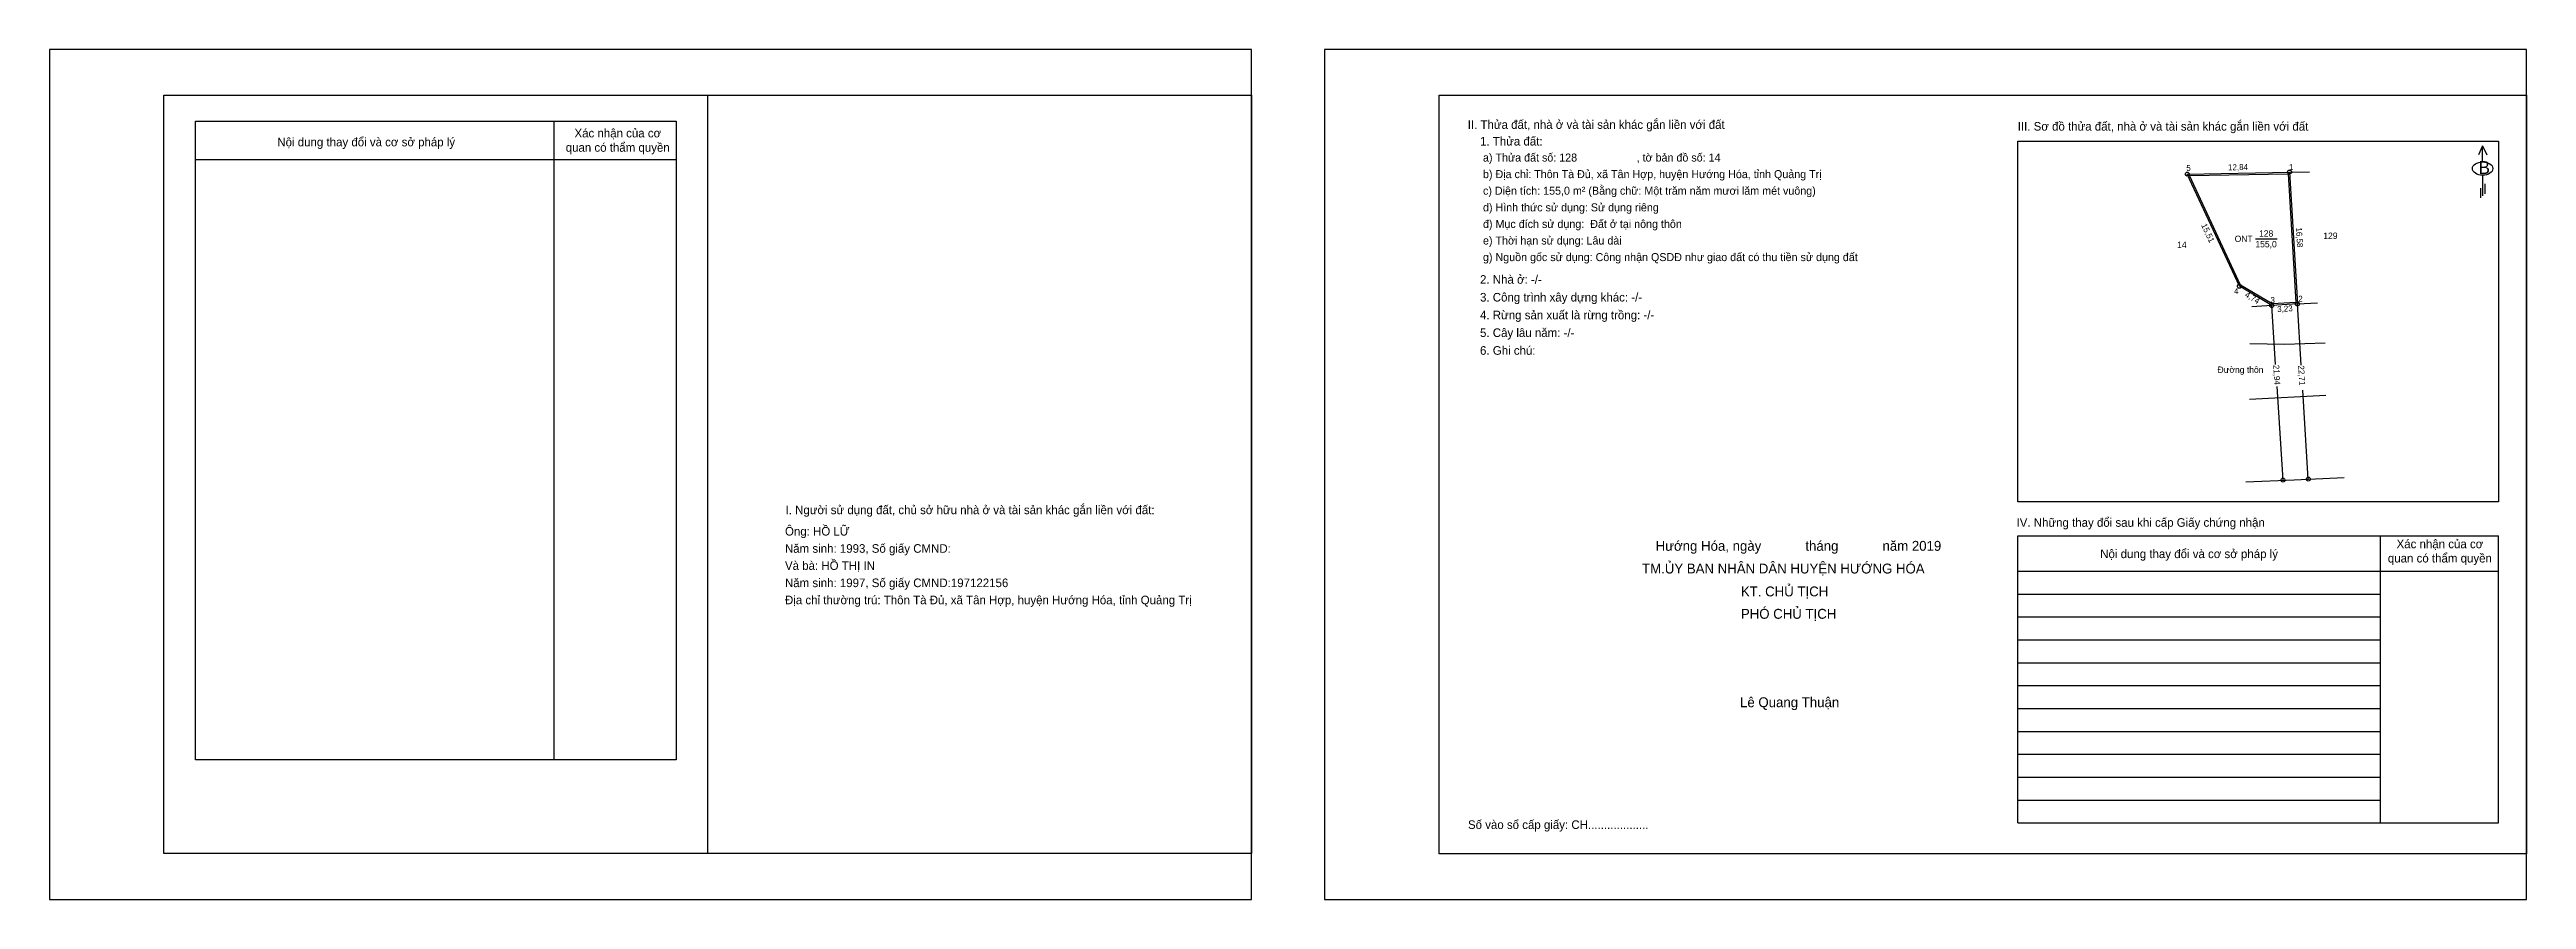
# Model space of a CAD drawing. Extents: x 553499 to 553810, y 1840373 to 1840480.
import ezdxf

# ---------------------------------------------------------------- set-up
doc = ezdxf.new("R2010")
doc.units = 0
for name, color, linetype in [('CanhThua', 7, 'Continuous'), ('ChieuDaiCanhThua', 7, 'Continuous'), ('Khung', 7, 'Continuous'), ('KhungInTrang1', 7, 'Continuous'), ('KhungInTrang2', 7, 'Continuous'), ('Level 1', 7, 'Continuous'), ('Level 2', 7, 'Continuous'), ('Level 22', 7, 'Continuous'), ('Level 23', 7, 'Continuous'), ('MocDinhThua', 7, 'Continuous'), ('NhanDiaChinhThua', 7, 'Continuous'), ('NhanTuCan', 7, 'Continuous'), ('ON', 7, 'Continuous'), ('RauThua', 7, 'Continuous'), ('SoHieuDinhThua', 7, 'Continuous'), ('Template', 7, 'Continuous'), ('ThongTin', 7, 'Continuous')]:
    doc.layers.add(name, color=color, linetype=linetype)

msp = doc.modelspace()

# ---------------------------------------------------------------- linework, layer by layer
at = {"layer": 'CanhThua'}
for p, q in [((553767.52, 1840464.25), (553780.36, 1840464.51)), ((553774.07, 1840450.19), (553767.52, 1840464.25)), ((553780.36, 1840464.51), (553781.36, 1840447.96)), ((553778.14, 1840447.76), (553774.07, 1840450.19)), ((553781.36, 1840447.96), (553778.14, 1840447.76))]:
    msp.add_line(p, q, dxfattribs=at)
at = {"layer": 'Khung'}
for p, q in [((553673.66, 1840474.14), (553810.09, 1840474.14)), ((553673.66, 1840379), (553673.66, 1840474.14)), ((553746.29, 1840423.13), (553746.29, 1840468.4)), ((553746.29, 1840468.4), (553806.6, 1840468.4)), ((553806.6, 1840468.4), (553806.6, 1840423.13)), ((553806.6, 1840423.13), (553746.29, 1840423.13))]:
    msp.add_line(p, q, dxfattribs=at)
msp.add_lwpolyline([(553650.12, 1840379.01), (553513.69, 1840379.01), (553513.69, 1840474.14), (553650.12, 1840474.14)], close=True, dxfattribs=at)
for points in [[(553581.9, 1840474.14), (553581.9, 1840379.01)], [(553810.09, 1840474.14), (553810.09, 1840379), (553673.66, 1840379)]]:
    msp.add_lwpolyline(points, dxfattribs=at)
at = {"layer": 'KhungInTrang1'}
msp.add_lwpolyline([(553499.33, 1840479.88), (553499.33, 1840373.26), (553650.12, 1840373.26), (553650.12, 1840479.88)], close=True, dxfattribs=at)
at = {"layer": 'KhungInTrang2'}
msp.add_lwpolyline([(553659.3, 1840479.88), (553659.3, 1840373.26), (553810.09, 1840373.26), (553810.09, 1840479.88)], close=True, dxfattribs=at)
at = {"layer": 'Level 1'}
for p, q in [((553778.61, 1840440.39), (553778.14, 1840447.76)), ((553781.84, 1840440.27), (553781.36, 1840447.96)), ((553779.55, 1840425.86), (553778.79, 1840437.63)), ((553782.72, 1840425.99), (553782.03, 1840437.16))]:
    msp.add_line(p, q, dxfattribs=at)
at = {"layer": 'Level 2'}
msp.add_lwpolyline([(553781.15, 1840448.15), (553778.19, 1840447.96), (553774.23, 1840450.33), (553767.83, 1840464.06), (553780.17, 1840464.31)], close=True, dxfattribs=at)
at = {"layer": 'Level 22'}
for points in [[(553775.4, 1840442.99), (553779.73, 1840442.93), (553784.83, 1840443.09)], [(553775.32, 1840436.02), (553784.93, 1840436.54)]]:
    msp.add_lwpolyline(points, dxfattribs=at)
at = {"layer": 'Level 23'}
for p, q in [((553774.86, 1840425.67), (553780.94, 1840425.92)), ((553780.94, 1840425.92), (553787.22, 1840426.18))]:
    msp.add_line(p, q, dxfattribs=at)
at = {"layer": 'MocDinhThua'}
for centre in [(553767.52, 1840464.25), (553780.36, 1840464.51), (553774.07, 1840450.19), (553778.14, 1840447.76), (553781.36, 1840447.96), (553779.55, 1840425.86), (553782.72, 1840425.99)]:
    msp.add_circle(centre, 0.25, dxfattribs=at)
at = {"layer": 'NhanDiaChinhThua'}
msp.add_line((553776.08, 1840456.14), (553778.82, 1840456.14), dxfattribs=at)
at = {"layer": 'ON'}
for p, q in [((553517.64, 1840470.91), (553577.95, 1840470.91)), ((553517.64, 1840390.77), (553517.64, 1840470.91)), ((553577.95, 1840470.91), (553577.95, 1840390.77)), ((553517.64, 1840466.1), (553577.95, 1840466.1)), ((553746.29, 1840418.88), (553806.6, 1840418.88)), ((553791.72, 1840418.88), (553791.72, 1840382.86)), ((553746.29, 1840414.44), (553806.6, 1840414.44)), ((553746.29, 1840411.57), (553791.72, 1840411.57)), ((553746.29, 1840408.7), (553791.72, 1840408.7)), ((553746.29, 1840405.83), (553791.72, 1840405.83)), ((553746.29, 1840402.96), (553791.72, 1840402.96)), ((553746.29, 1840400.08), (553791.72, 1840400.08)), ((553746.29, 1840397.21), (553791.72, 1840397.21)), ((553746.29, 1840394.34), (553791.72, 1840394.34)), ((553746.29, 1840391.47), (553791.72, 1840391.47)), ((553746.29, 1840388.6), (553791.72, 1840388.6)), ((553746.29, 1840385.72), (553791.72, 1840385.72))]:
    msp.add_line(p, q, dxfattribs=at)
for points in [[(553562.62, 1840470.91), (553562.62, 1840390.77)], [(553746.29, 1840382.86), (553746.29, 1840418.88)], [(553806.6, 1840382.86), (553806.6, 1840418.88)], [(553577.95, 1840390.77), (553517.64, 1840390.77)]]:
    msp.add_lwpolyline(points, dxfattribs=at)
at = {"layer": 'RauThua'}
for p, q in [((553780.36, 1840464.51), (553782.86, 1840464.56)), ((553778.14, 1840447.76), (553775.64, 1840447.6)), ((553781.36, 1840447.96), (553783.86, 1840448.12))]:
    msp.add_line(p, q, dxfattribs=at)
at = {"layer": 'Template'}
for p, q in [((553804.58, 1840467.82), (553804.06, 1840466.68)), ((553804.58, 1840465.79), (553804.58, 1840467.82)), ((553804.58, 1840467.82), (553805.1, 1840466.68)), ((553804.59, 1840464.11), (553804.59, 1840461.55)), ((553804.32, 1840462.51), (553804.32, 1840461.26)), ((553804.88, 1840463.04), (553804.88, 1840461.79)), ((553746.29, 1840382.86), (553806.6, 1840382.86))]:
    msp.add_line(p, q, dxfattribs=at)
msp.add_ellipse((553804.59, 1840464.95), major_axis=(1.28, 0), ratio=0.655849, dxfattribs=at)

# ---------------------------------------------------------------- texts
at = {"layer": 'ChieuDaiCanhThua'}
for s, rotation, p in [('12,84', 1.16, (553772.65, 1840464.73)), ('15,51', 294.979, (553769.26, 1840457.85)), ('16,58', 273.4578, (553781.16, 1840457.54)), ('4,74', 329.1606, (553774.67, 1840448.92)), ('3,23', 3.5542, (553778.83, 1840446.94)), ('21,94', 273.4578, (553778.31, 1840440.3)), ('22,71', 273.4578, (553781.44, 1840440.23))]:
    msp.add_text(s, height=0.75, rotation=rotation, dxfattribs=at).set_placement(p)
at = {"layer": 'NhanDiaChinhThua'}
for s, p in [('ONT', (553773.48, 1840455.74)), ('155,0', (553776.08, 1840455.07)), ('128', (553776.54, 1840456.41))]:
    msp.add_text(s, height=0.8, dxfattribs=at).set_placement(p)
at = {"layer": 'NhanTuCan'}
for s, p in [('14', (553766.26, 1840454.99)), ('129', (553784.6, 1840456.12)), ('Đường thôn', (553771.33, 1840439.32))]:
    msp.add_text(s, height=0.8, dxfattribs=at).set_placement(p)
at = {"layer": 'ON'}
for s, height, p in [('Nội dung thay đổi và cơ sở pháp lý', 1.077, (553527.91, 1840467.74)), ('quan có thẩm quyền', 1.077, (553564.09, 1840467.06)), ('Xác nhận của cơ ', 1.077, (553565.19, 1840468.86)), ('I. Người sử dụng đất, chủ sở hữu nhà ở và tài sản khác gắn liền với đất:', 1.077, (553591.67, 1840421.59)), ('IV. Những thay đổi sau khi cấp Giấy chứng nhận', 1.077, (553746.11, 1840420.01)), ('Nội dung thay đổi và cơ sở pháp lý', 1.077, (553756.61, 1840416.08)), ('Xác nhận của cơ ', 1.077, (553793.79, 1840417.32)), ('quan có thẩm quyền', 1.077, (553792.7, 1840415.53)), ('Lê Quang Thuận', 1.2399, (553711.42, 1840397.38))]:
    msp.add_text(s, height=height, dxfattribs=at).set_placement(p)
at = {"layer": 'SoHieuDinhThua'}
for s, p in [('5', (553767.41, 1840464.66)), ('1', (553780.3, 1840464.76)), ('4', (553773.4, 1840449.2)), ('3', (553777.97, 1840448.08)), ('2', (553781.46, 1840448.24))]:
    msp.add_text(s, height=0.75, dxfattribs=at).set_placement(p)
at = {"layer": 'Template'}
for s, height, p in [('II. Thửa đất, nhà ở và tài sản khác gắn liền với đất', 1.077, (553677.26, 1840469.93)), ('III. Sơ đồ thửa đất, nhà ở và tài sản khác gắn liền với đất', 1.077, (553746.26, 1840469.71)), ('B', 1.62, (553804.07, 1840464.27)), ('Hướng Hóa, ngày            tháng            năm 2019', 1.2399, (553700.83, 1840417)), ('TM.ỦY BAN NHÂN DÂN HUYỆN HƯỚNG HÓA', 1.2399, (553699.13, 1840414.15)), ('KT. CHỦ TỊCH', 1.2399, (553711.53, 1840411.28)), ('PHÓ CHỦ TỊCH', 1.2399, (553711.53, 1840408.47)), ('Số vào sổ cấp giấy: CH...................', 1.077, (553677.29, 1840382.1))]:
    msp.add_text(s, height=height, dxfattribs=at).set_placement(p)
at = {"layer": 'ThongTin'}
for s, height, p in [('1. Thửa đất: ', 1.077, (553678.8, 1840467.84)), (' a) Thửa đất số: 128                    , tờ bản đồ số: 14', 1.0052, (553678.8, 1840465.83)), (' b) Địa chỉ: Thôn Tà Đủ, xã Tân Hợp, huyện Hướng Hóa, tỉnh Quảng Trị', 1.0052, (553678.8, 1840463.75)), (' c) Diện tích: 155,0 m² (Bằng chữ: Một trăm năm mươi lăm mét vuông)', 1.0052, (553678.8, 1840461.67)), (' d) Hình thức sử dụng: Sử dụng riêng', 1.0052, (553678.8, 1840459.58)), (' đ) Mục đích sử dụng:  Đất ở tại nông thôn', 1.0052, (553678.8, 1840457.5)), (' e) Thời hạn sử dụng: Lâu dài', 1.0052, (553678.8, 1840455.42)), ('2. Nhà ở: -/-', 1.077, (553678.8, 1840450.5)), (' g) Nguồn gốc sử dụng: Công nhận QSDĐ như giao đất có thu tiền sử dụng đất', 1.0052, (553678.8, 1840453.34)), ('3. Công trình xây dựng khác: -/-', 1.077, (553678.8, 1840448.27)), ('4. Rừng sản xuất là rừng trồng: -/-', 1.077, (553678.8, 1840446.04)), ('5. Cây lâu năm: -/-', 1.077, (553678.8, 1840443.82)), ('6. Ghi chú:', 1.077, (553678.8, 1840441.59)), ('Ông: HỒ LỮ', 1.077, (553591.6, 1840418.91)), ('Năm sinh: 1993, Số giấy CMND:', 1.077, (553591.6, 1840416.75)), ('Và bà: HỒ THỊ IN', 1.077, (553591.6, 1840414.6)), ('Địa chỉ thường trú: Thôn Tà Đủ, xã Tân Hợp, huyện Hướng Hóa, tỉnh Quảng Trị', 1.077, (553591.6, 1840410.29)), ('Năm sinh: 1997, Số giấy CMND:197122156', 1.077, (553591.6, 1840412.44))]:
    msp.add_text(s, height=height, dxfattribs=at).set_placement(p)

doc.saveas('drawing.dxf')
